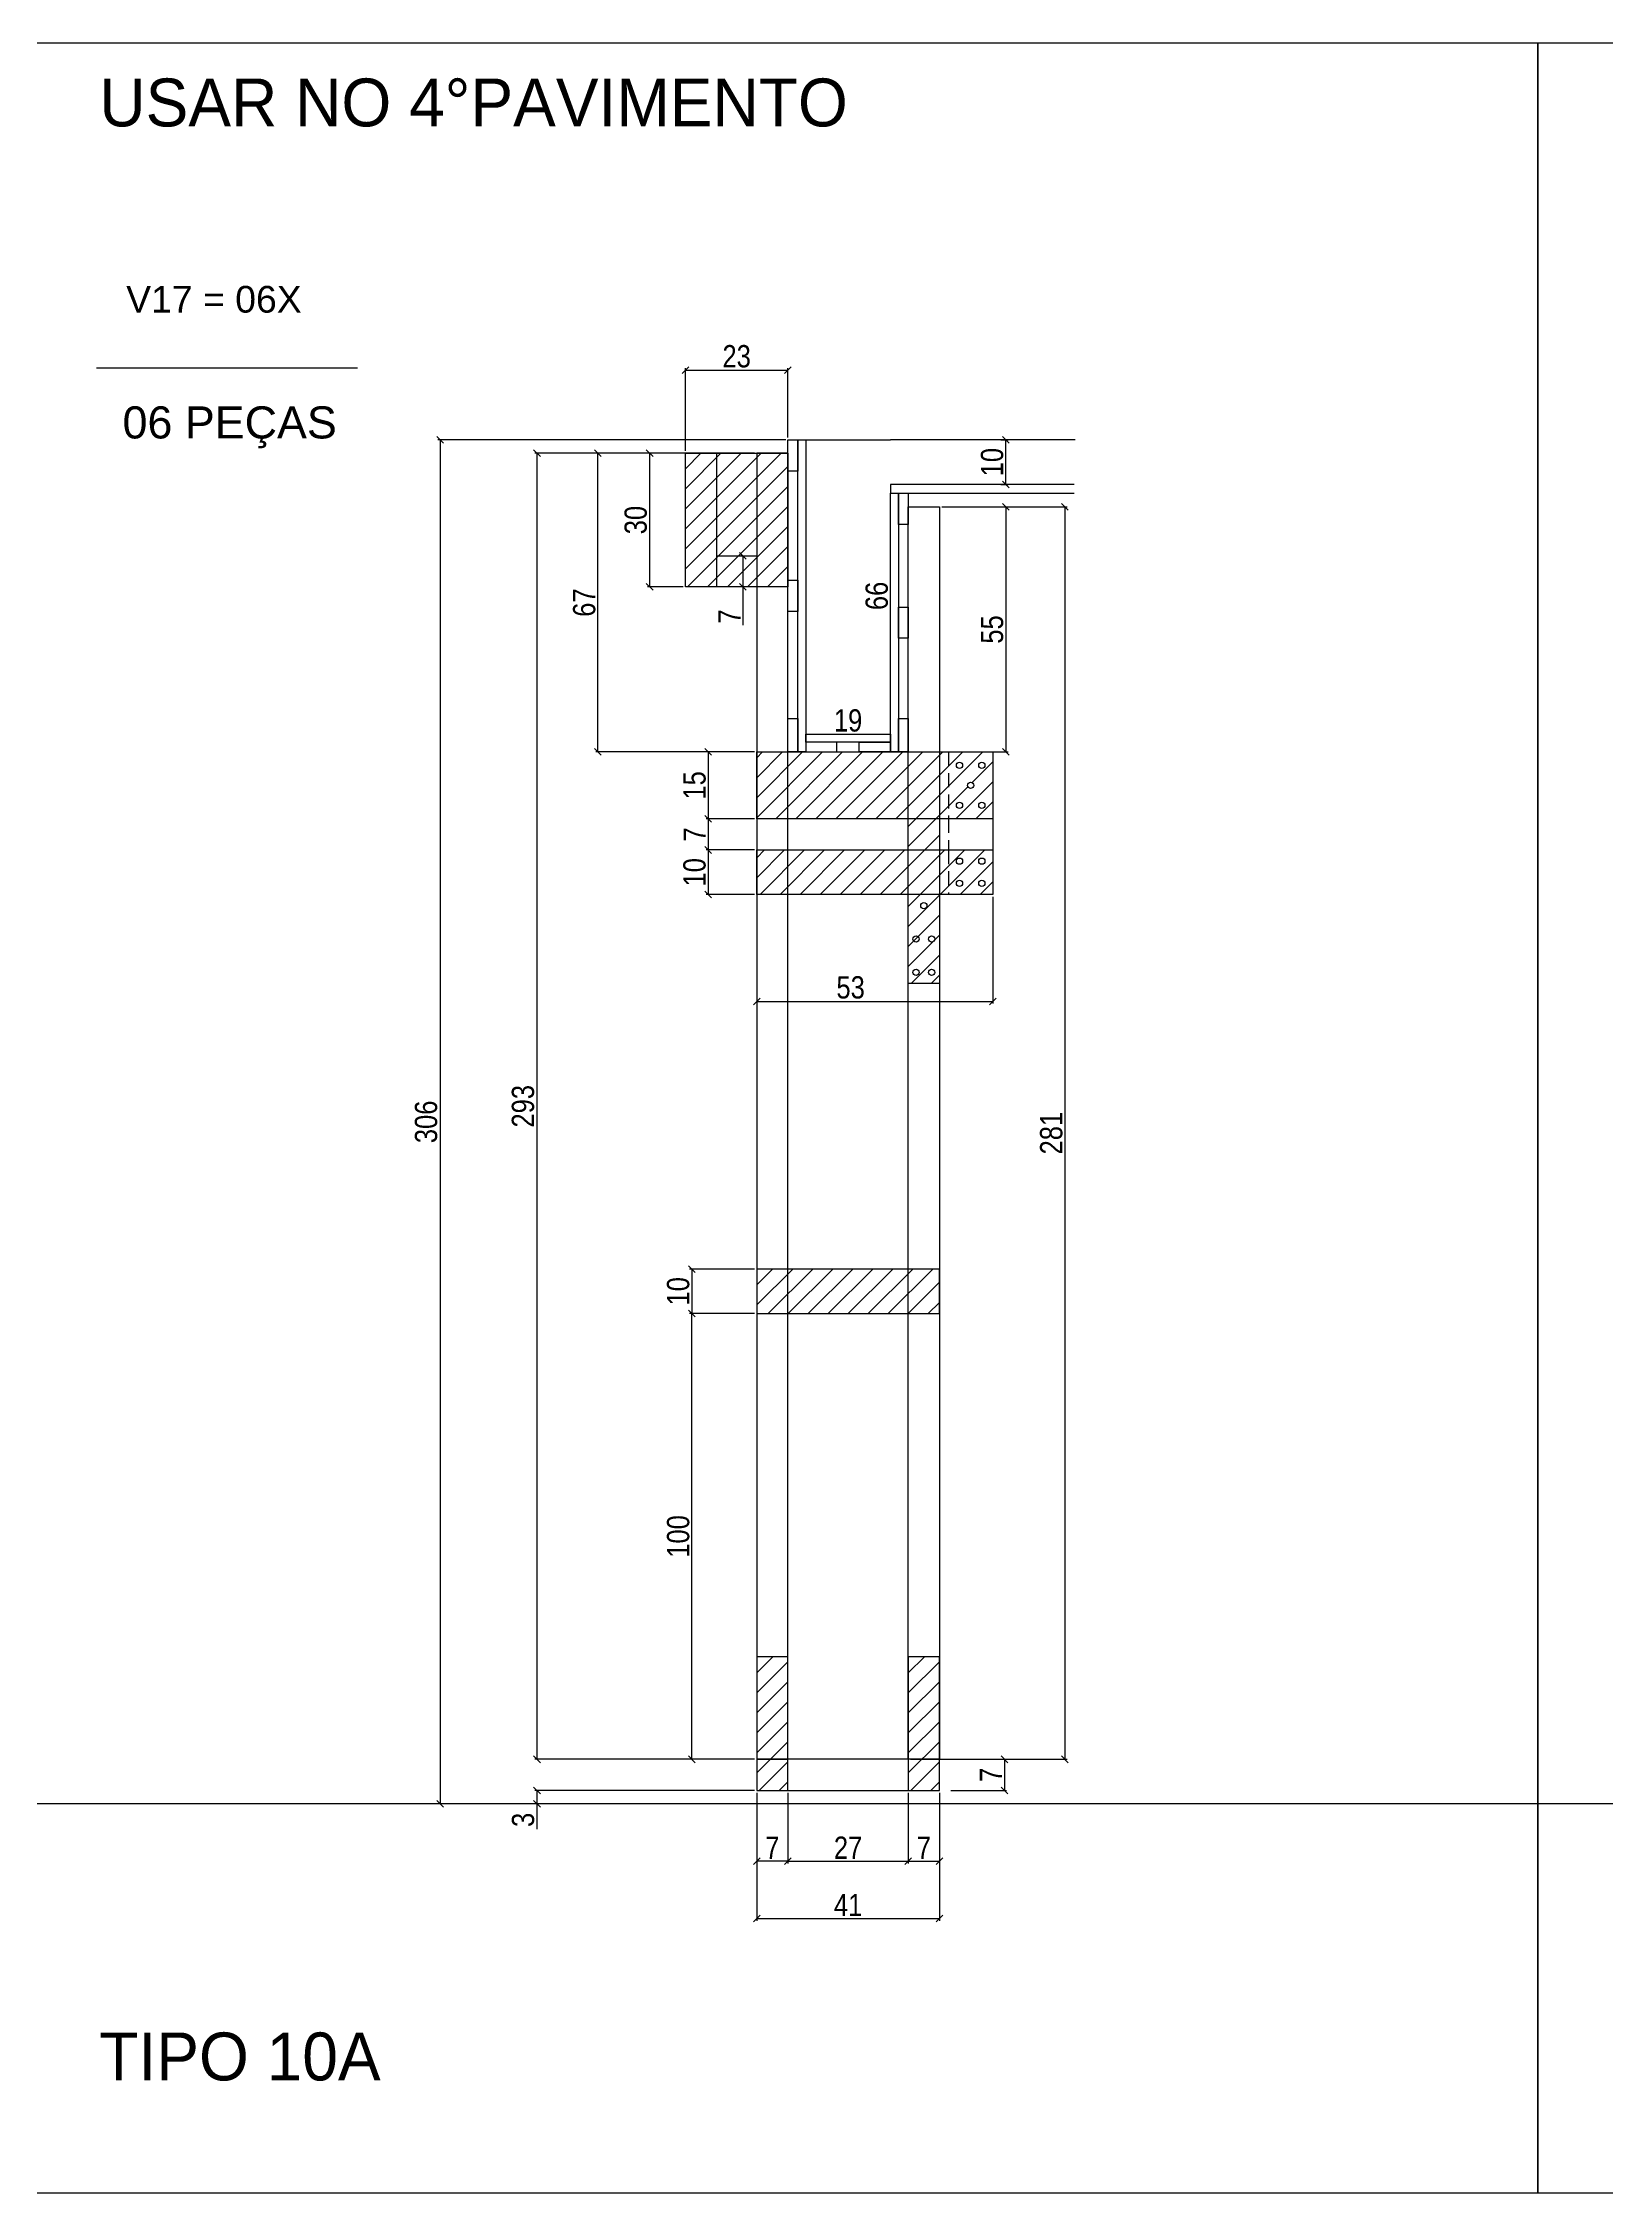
# Model space of a CAD drawing. Extents: x 23583 to 161354, y 153625 to 213918.
# Drawn here: x 33586 to 34288, y 211692 to 212657 of the extents above; entities that cross this region are included whole.
import ezdxf

# ---------------------------------------------------------------- set-up
doc = ezdxf.new("R2010")
doc.units = 0
doc.header["$PDMODE"] = 34
doc.header["$PDSIZE"] = 5
doc.linetypes.add('DASHED2', pattern=[9.525, 6.35, -3.175])
doc.layers.get('0').update_dxf_attribs({"linetype": 'CONTINUOUS'})
doc.layers.get('DEFPOINTS').update_dxf_attribs({"linetype": 'CONTINUOUS'})
for name, color, linetype in [('COTA', 241, 'CONTINUOUS'), ('detalhes', 4, 'CONTINUOUS'), ('HACHURA', 8, 'CONTINUOUS'), ('TIRAS REESCORAMENTO', 252, 'CONTINUOUS'), ('VIGAS', 3, 'CONTINUOUS')]:
    doc.layers.add(name, color=color, linetype=linetype)
doc.styles.add('COTA TECNICA 2X', font='techl___.ttf', dxfattribs={"height": 10})
doc.styles.add('R80-50', font='arial.ttf', dxfattribs={"height": 10})
doc.styles.add('ROMAS860', font='ROMAS860.SHX', dxfattribs={"height": 8.5})
doc.dimstyles.new('SECAO', dxfattribs={"dimscale": 0.333333, "dimtxt": 5, "dimasz": 9, "dimexe": 3, "dimexo": 3, "dimgap": 3, "dimtad": 1, "dimdec": 1, "dimlfac": 0.5, "dimzin": 12, "dimdsep": 46, "dimtxsty": 'COTA TECNICA 2X', "dimblk1": 'OBLIQUE', "dimblk2": 'OBLIQUE', "dimsah": 1, "dimcen": 0.9, "dimclrd": 4, "dimclre": 4, "dimclrt": 240, "dimadec": 1, "dimazin": 3, "dimtfac": 1, "dimtdec": 1, "dimtmove": 0, "dimatfit": 3, "dimfxl": 1, "dimtolj": 1, "dimtzin": 12, "dimarcsym": 0})
pattern_1 = [(45, (10314.123, 14015.694), (-4.49012806, 4.49012806), [])]

# ---------------------------------------------------------------- blocks, each defined once
blk = doc.blocks.new('_Oblique')
at = {"color": 0, "linetype": 'ByBlock', "lineweight": -2}
blk.add_line((-0.5, -0.5), (0.5, 0.5), dxfattribs=at)
blk = doc.blocks.new('*D3077')
at = {"layer": 'DEFPOINTS', "color": 0, "transparency": 16777216}
for p in [(33905.97, 212473.07), (33807.37, 211886.97), (33905.97, 211886.97)]:
    blk.add_point(p, dxfattribs=at)
at = {"layer": 'detalhes', "color": 4, "lineweight": -2, "transparency": 16777216}
for p, q in [((33904.97, 212473.07), (33806.37, 212473.07)), ((33807.37, 212473.07), (33807.37, 211886.97)), ((33904.97, 211886.97), (33806.37, 211886.97))]:
    blk.add_line(p, q, dxfattribs=at)
at = {"layer": 'detalhes', "color": 4, "lineweight": -2, "transparency": 16777216, "xscale": 3, "yscale": 3, "zscale": 3}
for p, rotation in [((33807.37, 212473.07), 90), ((33807.37, 211886.97), 270)]:
    blk.add_blockref('_Oblique', p, dxfattribs=dict(at, rotation=rotation))
at = {"layer": 'detalhes', "color": 240, "transparency": 16777216, "insert": (33801.12, 212180.02), "char_height": 10, "attachment_point": 5, "rotation": 90, "style": 'COTA TECNICA 2X'}
blk.add_mtext('\\A1;293', dxfattribs=at)
blk = doc.blocks.new('*D3078')
at = {"layer": 'DEFPOINTS', "color": 0, "transparency": 16777216}
for p in [(33905.97, 211872.97), (33987.97, 211872.97), (33987.97, 211815.52)]:
    blk.add_point(p, dxfattribs=at)
at = {"layer": 'detalhes', "color": 4, "lineweight": -2, "transparency": 16777216}
for p, q in [((33905.97, 211871.97), (33905.97, 211814.52)), ((33987.97, 211871.97), (33987.97, 211814.52)), ((33905.97, 211815.52), (33987.97, 211815.52))]:
    blk.add_line(p, q, dxfattribs=at)
at = {"layer": 'detalhes', "color": 4, "lineweight": -2, "transparency": 16777216, "xscale": 3, "yscale": 3, "zscale": 3, "rotation": 180}
blk.add_blockref('_Oblique', (33905.97, 211815.52), dxfattribs=at)
at = {"layer": 'detalhes', "color": 4, "lineweight": -2, "transparency": 16777216, "xscale": 3, "yscale": 3, "zscale": 3}
blk.add_blockref('_Oblique', (33987.97, 211815.52), dxfattribs=at)
at = {"layer": 'detalhes', "color": 240, "transparency": 16777216, "insert": (33946.97, 211821.59), "char_height": 10, "attachment_point": 5, "style": 'COTA TECNICA 2X'}
blk.add_mtext('\\A1;41', dxfattribs=at)
blk = doc.blocks.new('*D3079')
at = {"layer": 'DEFPOINTS', "color": 0, "transparency": 16777216}
for p in [(33919.97, 211872.97), (33973.97, 211872.97), (33973.97, 211841.24)]:
    blk.add_point(p, dxfattribs=at)
at = {"layer": 'detalhes', "color": 4, "lineweight": -2, "transparency": 16777216}
for p, q in [((33919.97, 211871.97), (33919.97, 211840.24)), ((33973.97, 211871.97), (33973.97, 211840.24)), ((33919.97, 211841.24), (33973.97, 211841.24))]:
    blk.add_line(p, q, dxfattribs=at)
at = {"layer": 'detalhes', "color": 4, "lineweight": -2, "transparency": 16777216, "xscale": 3, "yscale": 3, "zscale": 3, "rotation": 180}
blk.add_blockref('_Oblique', (33919.97, 211841.24), dxfattribs=at)
at = {"layer": 'detalhes', "color": 4, "lineweight": -2, "transparency": 16777216, "xscale": 3, "yscale": 3, "zscale": 3}
blk.add_blockref('_Oblique', (33973.97, 211841.24), dxfattribs=at)
at = {"layer": 'detalhes', "color": 240, "transparency": 16777216, "insert": (33946.97, 211847.31), "char_height": 10, "attachment_point": 5, "style": 'COTA TECNICA 2X'}
blk.add_mtext('\\A1;27', dxfattribs=at)
blk = doc.blocks.new('*D3080')
at = {"layer": 'DEFPOINTS', "color": 0, "transparency": 16777216}
for p in [(33973.97, 211841.24), (33987.97, 211841.24), (33987.97, 211841.24)]:
    blk.add_point(p, dxfattribs=at)
at = {"layer": 'detalhes', "color": 4, "lineweight": -2, "transparency": 16777216}
blk.add_line((33973.97, 211841.24), (33987.97, 211841.24), dxfattribs=at)
at = {"layer": 'detalhes', "color": 4, "lineweight": -2, "transparency": 16777216, "xscale": 3, "yscale": 3, "zscale": 3, "rotation": 180}
blk.add_blockref('_Oblique', (33973.97, 211841.24), dxfattribs=at)
at = {"layer": 'detalhes', "color": 4, "lineweight": -2, "transparency": 16777216, "xscale": 3, "yscale": 3, "zscale": 3}
blk.add_blockref('_Oblique', (33987.97, 211841.24), dxfattribs=at)
at = {"layer": 'detalhes', "color": 240, "transparency": 16777216, "insert": (33980.97, 211847.31), "char_height": 10, "attachment_point": 5, "style": 'COTA TECNICA 2X'}
blk.add_mtext('\\A1;7', dxfattribs=at)
blk = doc.blocks.new('*D3081')
at = {"layer": 'DEFPOINTS', "color": 0, "transparency": 16777216}
for p in [(33905.97, 211841.24), (33905.97, 211841.24), (33919.97, 211841.24)]:
    blk.add_point(p, dxfattribs=at)
at = {"layer": 'detalhes', "color": 4, "lineweight": -2, "transparency": 16777216}
blk.add_line((33919.97, 211841.24), (33905.97, 211841.24), dxfattribs=at)
at = {"layer": 'detalhes', "color": 4, "lineweight": -2, "transparency": 16777216, "xscale": 3, "yscale": 3, "zscale": 3, "rotation": 180}
blk.add_blockref('_Oblique', (33905.97, 211841.24), dxfattribs=at)
at = {"layer": 'detalhes', "color": 4, "lineweight": -2, "transparency": 16777216, "xscale": 3, "yscale": 3, "zscale": 3}
blk.add_blockref('_Oblique', (33919.97, 211841.24), dxfattribs=at)
at = {"layer": 'detalhes', "color": 240, "transparency": 16777216, "insert": (33912.97, 211847.31), "char_height": 10, "attachment_point": 5, "style": 'COTA TECNICA 2X'}
blk.add_mtext('\\A1;7', dxfattribs=at)
blk = doc.blocks.new('*D3082')
at = {"layer": 'DEFPOINTS', "color": 0, "transparency": 16777216}
for p in [(33905.97, 212106.99), (33876.87, 212086.99), (33905.97, 212086.99)]:
    blk.add_point(p, dxfattribs=at)
at = {"layer": 'detalhes', "color": 4, "lineweight": -2, "transparency": 16777216}
for p, q in [((33904.97, 212106.99), (33875.87, 212106.99)), ((33876.87, 212106.99), (33876.87, 212086.99)), ((33904.97, 212086.99), (33875.87, 212086.99))]:
    blk.add_line(p, q, dxfattribs=at)
at = {"layer": 'detalhes', "color": 4, "lineweight": -2, "transparency": 16777216, "xscale": 3, "yscale": 3, "zscale": 3}
for p, rotation in [((33876.87, 212106.99), 90), ((33876.87, 212086.99), 270)]:
    blk.add_blockref('_Oblique', p, dxfattribs=dict(at, rotation=rotation))
at = {"layer": 'detalhes', "color": 240, "transparency": 16777216, "insert": (33870.77, 212096.99), "char_height": 10, "attachment_point": 5, "rotation": 90, "style": 'COTA TECNICA 2X'}
blk.add_mtext('\\A1;10', dxfattribs=at)
blk = doc.blocks.new('*D3083')
at = {"layer": 'DEFPOINTS', "color": 0, "transparency": 16777216}
for p in [(33834.71, 212473.07), (33905.97, 212473.07), (33905.97, 212339.02)]:
    blk.add_point(p, dxfattribs=at)
at = {"layer": 'detalhes', "color": 4, "lineweight": -2, "transparency": 16777216}
for p, q in [((33904.97, 212473.07), (33833.71, 212473.07)), ((33834.71, 212339.02), (33834.71, 212473.07)), ((33904.97, 212339.02), (33833.71, 212339.02))]:
    blk.add_line(p, q, dxfattribs=at)
at = {"layer": 'detalhes', "color": 4, "lineweight": -2, "transparency": 16777216, "xscale": 3, "yscale": 3, "zscale": 3}
for p, rotation in [((33834.71, 212473.07), 90), ((33834.71, 212339.02), 270)]:
    blk.add_blockref('_Oblique', p, dxfattribs=dict(at, rotation=rotation))
at = {"layer": 'detalhes', "color": 240, "transparency": 16777216, "insert": (33828.6, 212406.04), "char_height": 10, "attachment_point": 5, "rotation": 90, "style": 'COTA TECNICA 2X'}
blk.add_mtext('\\A1;67', dxfattribs=at)
blk = doc.blocks.new('*D3084')
at = {"layer": 'DEFPOINTS', "color": 0, "transparency": 16777216}
for p in [(33987.97, 212448.94), (33987.97, 212339.02), (34017.73, 212339.02)]:
    blk.add_point(p, dxfattribs=at)
at = {"layer": 'detalhes', "color": 4, "lineweight": -2, "transparency": 16777216}
for p, q in [((33988.97, 212448.94), (34018.73, 212448.94)), ((34017.73, 212448.94), (34017.73, 212339.02)), ((33988.97, 212339.02), (34018.73, 212339.02))]:
    blk.add_line(p, q, dxfattribs=at)
at = {"layer": 'detalhes', "color": 4, "lineweight": -2, "transparency": 16777216, "xscale": 3, "yscale": 3, "zscale": 3}
for p, rotation in [((34017.73, 212448.94), 90), ((34017.73, 212339.02), 270)]:
    blk.add_blockref('_Oblique', p, dxfattribs=dict(at, rotation=rotation))
at = {"layer": 'detalhes', "color": 240, "transparency": 16777216, "insert": (34011.62, 212393.98), "char_height": 10, "attachment_point": 5, "rotation": 90, "style": 'COTA TECNICA 2X'}
blk.add_mtext('\\A1;55', dxfattribs=at)
blk = doc.blocks.new('*D3085')
at = {"layer": 'DEFPOINTS', "color": 0, "transparency": 16777216}
for p in [(33919.97, 212479.07), (33763.86, 211866.97), (33905.97, 211866.97)]:
    blk.add_point(p, dxfattribs=at)
at = {"layer": 'detalhes', "color": 4, "lineweight": -2, "transparency": 16777216}
for p, q in [((33918.97, 212479.07), (33762.86, 212479.07)), ((33763.86, 212479.07), (33763.86, 211866.97)), ((33904.97, 211866.97), (33762.86, 211866.97))]:
    blk.add_line(p, q, dxfattribs=at)
at = {"layer": 'detalhes', "color": 4, "lineweight": -2, "transparency": 16777216, "xscale": 3, "yscale": 3, "zscale": 3}
for p, rotation in [((33763.86, 212479.07), 90), ((33763.86, 211866.97), 270)]:
    blk.add_blockref('_Oblique', p, dxfattribs=dict(at, rotation=rotation))
at = {"layer": 'detalhes', "color": 240, "transparency": 16777216, "insert": (33757.64, 212173.02), "char_height": 10, "attachment_point": 5, "rotation": 90, "style": 'COTA TECNICA 2X'}
blk.add_mtext('\\A1;306', dxfattribs=at)
blk = doc.blocks.new('*D3086')
at = {"layer": 'DEFPOINTS', "color": 0, "transparency": 16777216}
for p in [(33807.37, 211866.97), (33905.97, 211872.97), (33905.97, 211866.97)]:
    blk.add_point(p, dxfattribs=at)
at = {"layer": 'detalhes', "color": 4, "lineweight": -2, "transparency": 16777216}
for p, q in [((33904.97, 211872.97), (33806.37, 211872.97)), ((33904.97, 211866.97), (33806.37, 211866.97)), ((33807.37, 211872.97), (33807.37, 211866.97)), ((33807.37, 211866.97), (33807.37, 211855.64))]:
    blk.add_line(p, q, dxfattribs=at)
at = {"layer": 'detalhes', "color": 4, "lineweight": -2, "transparency": 16777216, "xscale": 3, "yscale": 3, "zscale": 3}
for p, rotation in [((33807.37, 211872.97), 90), ((33807.37, 211866.97), 270)]:
    blk.add_blockref('_Oblique', p, dxfattribs=dict(at, rotation=rotation))
at = {"layer": 'detalhes', "color": 240, "transparency": 16777216, "insert": (33801.15, 211859.81), "char_height": 10, "attachment_point": 5, "rotation": 90, "style": 'COTA TECNICA 2X'}
blk.add_mtext('\\A1;3', dxfattribs=at)
blk = doc.blocks.new('*D3087')
at = {"layer": 'DEFPOINTS', "color": 0, "transparency": 16777216}
for p in [(33943.01, 212479.07), (33965.97, 212479.07), (33943.01, 212347.02)]:
    blk.add_point(p, dxfattribs=at)
at = {"layer": 'detalhes', "color": 240, "transparency": 16777216, "insert": (33959.87, 212409.04), "char_height": 10, "attachment_point": 5, "rotation": 90, "style": 'COTA TECNICA 2X'}
blk.add_mtext('\\A1;66', dxfattribs=at)
blk = doc.blocks.new('*D3088')
at = {"layer": 'DEFPOINTS', "color": 0, "transparency": 16777216}
for p in [(33927.97, 212347.02), (33965.97, 212347.02), (33965.97, 212347.02)]:
    blk.add_point(p, dxfattribs=at)
at = {"layer": 'detalhes', "color": 240, "transparency": 16777216, "insert": (33946.97, 212353.1), "char_height": 10, "attachment_point": 5, "style": 'COTA TECNICA 2X'}
blk.add_mtext('\\A1;19', dxfattribs=at)
blk = doc.blocks.new('*D3089')
at = {"layer": 'DEFPOINTS', "color": 0, "transparency": 16777216}
for p in [(33876.87, 212086.99), (33905.97, 212086.99), (33904.97, 211886.97)]:
    blk.add_point(p, dxfattribs=at)
at = {"layer": 'detalhes', "color": 4, "lineweight": -2, "transparency": 16777216}
for p, q in [((33904.97, 212086.99), (33875.87, 212086.99)), ((33876.87, 211886.97), (33876.87, 212086.99)), ((33903.97, 211886.97), (33875.87, 211886.97))]:
    blk.add_line(p, q, dxfattribs=at)
at = {"layer": 'detalhes', "color": 4, "lineweight": -2, "transparency": 16777216, "xscale": 3, "yscale": 3, "zscale": 3}
for p, rotation in [((33876.87, 212086.99), 90), ((33876.87, 211886.97), 270)]:
    blk.add_blockref('_Oblique', p, dxfattribs=dict(at, rotation=rotation))
at = {"layer": 'detalhes', "color": 240, "transparency": 16777216, "insert": (33870.77, 211986.98), "char_height": 10, "attachment_point": 5, "rotation": 90, "style": 'COTA TECNICA 2X'}
blk.add_mtext('\\A1;100', dxfattribs=at)
blk = doc.blocks.new('*D3090')
at = {"layer": 'DEFPOINTS', "color": 0, "transparency": 16777216}
for p in [(33905.97, 212299.02), (34011.97, 212275.02), (34011.97, 212227.1)]:
    blk.add_point(p, dxfattribs=at)
at = {"layer": 'detalhes', "color": 4, "lineweight": -2, "transparency": 16777216}
for p, q in [((33905.97, 212298.02), (33905.97, 212226.1)), ((34011.97, 212274.02), (34011.97, 212226.1)), ((33905.97, 212227.1), (34011.97, 212227.1))]:
    blk.add_line(p, q, dxfattribs=at)
at = {"layer": 'detalhes', "color": 4, "lineweight": -2, "transparency": 16777216, "xscale": 3, "yscale": 3, "zscale": 3, "rotation": 180}
blk.add_blockref('_Oblique', (33905.97, 212227.1), dxfattribs=at)
at = {"layer": 'detalhes', "color": 4, "lineweight": -2, "transparency": 16777216, "xscale": 3, "yscale": 3, "zscale": 3}
blk.add_blockref('_Oblique', (34011.97, 212227.1), dxfattribs=at)
at = {"layer": 'detalhes', "color": 240, "transparency": 16777216, "insert": (33948.11, 212233.31), "char_height": 10, "attachment_point": 5, "style": 'COTA TECNICA 2X'}
blk.add_mtext('\\A1;53', dxfattribs=at)
blk = doc.blocks.new('*D3091')
at = {"layer": 'DEFPOINTS', "color": 0, "transparency": 16777216}
for p in [(34014.57, 212479.07), (34017.73, 212479.07), (34014.57, 212459.07)]:
    blk.add_point(p, dxfattribs=at)
at = {"layer": 'detalhes', "color": 4, "lineweight": -2, "transparency": 16777216}
for p, q in [((34015.57, 212479.07), (34018.73, 212479.07)), ((34017.73, 212459.07), (34017.73, 212479.07)), ((34015.57, 212459.07), (34018.73, 212459.07))]:
    blk.add_line(p, q, dxfattribs=at)
at = {"layer": 'detalhes', "color": 4, "lineweight": -2, "transparency": 16777216, "xscale": 3, "yscale": 3, "zscale": 3}
for p, rotation in [((34017.73, 212479.07), 90), ((34017.73, 212459.07), 270)]:
    blk.add_blockref('_Oblique', p, dxfattribs=dict(at, rotation=rotation))
at = {"layer": 'detalhes', "color": 240, "transparency": 16777216, "insert": (34011.63, 212469.07), "char_height": 10, "attachment_point": 5, "rotation": 90, "style": 'COTA TECNICA 2X'}
blk.add_mtext('\\A1;10', dxfattribs=at)
blk = doc.blocks.new('*D3092')
at = {"layer": 'DEFPOINTS', "color": 0, "transparency": 16777216}
for p in [(33988.97, 212448.94), (33988.97, 211886.97), (34044.27, 211886.97)]:
    blk.add_point(p, dxfattribs=at)
at = {"layer": 'detalhes', "color": 4, "lineweight": -2, "transparency": 16777216}
for p, q in [((33989.97, 212448.94), (34045.27, 212448.94)), ((34044.27, 212448.94), (34044.27, 211886.97)), ((33989.97, 211886.97), (34045.27, 211886.97))]:
    blk.add_line(p, q, dxfattribs=at)
at = {"layer": 'detalhes', "color": 4, "lineweight": -2, "transparency": 16777216, "xscale": 3, "yscale": 3, "zscale": 3}
for p, rotation in [((34044.27, 212448.94), 90), ((34044.27, 211886.97), 270)]:
    blk.add_blockref('_Oblique', p, dxfattribs=dict(at, rotation=rotation))
at = {"layer": 'detalhes', "color": 240, "transparency": 16777216, "insert": (34038.17, 212167.96), "char_height": 10, "attachment_point": 5, "rotation": 90, "style": 'COTA TECNICA 2X'}
blk.add_mtext('\\A1;281', dxfattribs=at)
blk = doc.blocks.new('*D3093')
at = {"layer": 'DEFPOINTS', "color": 0, "transparency": 16777216}
for p in [(33973.97, 211886.97), (33992.03, 211872.97), (34017.12, 211872.97)]:
    blk.add_point(p, dxfattribs=at)
at = {"layer": 'detalhes', "color": 4, "lineweight": -2, "transparency": 16777216}
for p, q in [((33974.97, 211886.97), (34018.12, 211886.97)), ((34017.12, 211886.97), (34017.12, 211872.97)), ((33993.03, 211872.97), (34018.12, 211872.97))]:
    blk.add_line(p, q, dxfattribs=at)
at = {"layer": 'detalhes', "color": 4, "lineweight": -2, "transparency": 16777216, "xscale": 3, "yscale": 3, "zscale": 3}
for p, rotation in [((34017.12, 211886.97), 90), ((34017.12, 211872.97), 270)]:
    blk.add_blockref('_Oblique', p, dxfattribs=dict(at, rotation=rotation))
at = {"layer": 'detalhes', "color": 240, "transparency": 16777216, "insert": (34011.05, 211879.97), "char_height": 10, "attachment_point": 5, "rotation": 90, "style": 'COTA TECNICA 2X'}
blk.add_mtext('\\A1;7', dxfattribs=at)
blk = doc.blocks.new('*D3071')
at = {"layer": 'DEFPOINTS', "color": 0, "transparency": 16777216}
for p in [(33905.97, 212339.02), (33884.21, 212309.02), (33905.97, 212309.02)]:
    blk.add_point(p, dxfattribs=at)
at = {"layer": 'detalhes', "color": 4, "lineweight": -2, "transparency": 16777216}
for p, q in [((33904.97, 212339.02), (33883.21, 212339.02)), ((33884.21, 212339.02), (33884.21, 212309.02)), ((33904.97, 212309.02), (33883.21, 212309.02))]:
    blk.add_line(p, q, dxfattribs=at)
at = {"layer": 'detalhes', "color": 4, "lineweight": -2, "transparency": 16777216, "xscale": 3, "yscale": 3, "zscale": 3}
for p, rotation in [((33884.21, 212339.02), 90), ((33884.21, 212309.02), 270)]:
    blk.add_blockref('_Oblique', p, dxfattribs=dict(at, rotation=rotation))
at = {"layer": 'detalhes', "color": 240, "transparency": 16777216, "insert": (33878.1, 212324.02), "char_height": 10, "attachment_point": 5, "rotation": 90, "style": 'COTA TECNICA 2X'}
blk.add_mtext('\\A1;15', dxfattribs=at)
blk = doc.blocks.new('*D3072')
at = {"layer": 'DEFPOINTS', "color": 0, "transparency": 16777216}
for p in [(33905.97, 212295.02), (33884.21, 212275.02), (33905.97, 212275.02)]:
    blk.add_point(p, dxfattribs=at)
at = {"layer": 'detalhes', "color": 4, "lineweight": -2, "transparency": 16777216}
for p, q in [((33904.97, 212295.02), (33883.21, 212295.02)), ((33884.21, 212295.02), (33884.21, 212275.02)), ((33904.97, 212275.02), (33883.21, 212275.02))]:
    blk.add_line(p, q, dxfattribs=at)
at = {"layer": 'detalhes', "color": 4, "lineweight": -2, "transparency": 16777216, "xscale": 3, "yscale": 3, "zscale": 3}
for p, rotation in [((33884.21, 212295.02), 90), ((33884.21, 212275.02), 270)]:
    blk.add_blockref('_Oblique', p, dxfattribs=dict(at, rotation=rotation))
at = {"layer": 'detalhes', "color": 240, "transparency": 16777216, "insert": (33878.1, 212285.02), "char_height": 10, "attachment_point": 5, "rotation": 90, "style": 'COTA TECNICA 2X'}
blk.add_mtext('\\A1;10', dxfattribs=at)
blk = doc.blocks.new('*D3073')
at = {"layer": 'DEFPOINTS', "color": 0, "transparency": 16777216}
for p in [(33905.97, 212309.02), (33884.21, 212295.02), (33905.97, 212295.02)]:
    blk.add_point(p, dxfattribs=at)
at = {"layer": 'detalhes', "color": 4, "lineweight": -2, "transparency": 16777216}
for p, q in [((33904.97, 212309.02), (33883.21, 212309.02)), ((33884.21, 212309.02), (33884.21, 212295.02)), ((33904.97, 212295.02), (33883.21, 212295.02))]:
    blk.add_line(p, q, dxfattribs=at)
at = {"layer": 'detalhes', "color": 4, "lineweight": -2, "transparency": 16777216, "xscale": 3, "yscale": 3, "zscale": 3}
for p, rotation in [((33884.21, 212309.02), 90), ((33884.21, 212295.02), 270)]:
    blk.add_blockref('_Oblique', p, dxfattribs=dict(at, rotation=rotation))
at = {"layer": 'detalhes', "color": 240, "transparency": 16777216, "insert": (33878.13, 212302.02), "char_height": 10, "attachment_point": 5, "rotation": 90, "style": 'COTA TECNICA 2X'}
blk.add_mtext('\\A1;7', dxfattribs=at)
blk = doc.blocks.new('*D3074')
at = {"layer": 'DEFPOINTS', "color": 0, "transparency": 16777216}
for p in [(33857.93, 212473.07), (33873.97, 212473.07), (33873.97, 212413.07)]:
    blk.add_point(p, dxfattribs=at)
at = {"layer": 'detalhes', "color": 4, "lineweight": -2, "transparency": 16777216}
for p, q in [((33872.97, 212473.07), (33856.93, 212473.07)), ((33857.93, 212413.07), (33857.93, 212473.07)), ((33872.97, 212413.07), (33856.93, 212413.07))]:
    blk.add_line(p, q, dxfattribs=at)
at = {"layer": 'detalhes', "color": 4, "lineweight": -2, "transparency": 16777216, "xscale": 3, "yscale": 3, "zscale": 3}
for p, rotation in [((33857.93, 212473.07), 90), ((33857.93, 212413.07), 270)]:
    blk.add_blockref('_Oblique', p, dxfattribs=dict(at, rotation=rotation))
at = {"layer": 'detalhes', "color": 240, "transparency": 16777216, "insert": (33851.71, 212443.07), "char_height": 10, "attachment_point": 5, "rotation": 90, "style": 'COTA TECNICA 2X'}
blk.add_mtext('\\A1;30', dxfattribs=at)
blk = doc.blocks.new('*D3075')
at = {"layer": 'DEFPOINTS', "color": 0, "transparency": 16777216}
for p in [(33919.97, 212510.31), (33919.97, 212479.07), (33873.97, 212473.07)]:
    blk.add_point(p, dxfattribs=at)
at = {"layer": 'detalhes', "color": 4, "lineweight": -2, "transparency": 16777216}
for p, q in [((33873.97, 212474.07), (33873.97, 212511.31)), ((33873.97, 212510.31), (33919.97, 212510.31)), ((33919.97, 212480.07), (33919.97, 212511.31))]:
    blk.add_line(p, q, dxfattribs=at)
at = {"layer": 'detalhes', "color": 4, "lineweight": -2, "transparency": 16777216, "xscale": 3, "yscale": 3, "zscale": 3, "rotation": 180}
blk.add_blockref('_Oblique', (33873.97, 212510.31), dxfattribs=at)
at = {"layer": 'detalhes', "color": 4, "lineweight": -2, "transparency": 16777216, "xscale": 3, "yscale": 3, "zscale": 3}
blk.add_blockref('_Oblique', (33919.97, 212510.31), dxfattribs=at)
at = {"layer": 'detalhes', "color": 240, "transparency": 16777216, "insert": (33896.97, 212516.53), "char_height": 10, "attachment_point": 5, "style": 'COTA TECNICA 2X'}
blk.add_mtext('\\A1;23', dxfattribs=at)
blk = doc.blocks.new('*D3076')
at = {"layer": 'DEFPOINTS', "color": 0, "transparency": 16777216}
for p in [(33900.35, 212427.07), (33899.78, 212413.07), (33900.35, 212413.07)]:
    blk.add_point(p, dxfattribs=at)
at = {"layer": 'detalhes', "color": 4, "lineweight": -2, "transparency": 16777216}
for p, q in [((33899.35, 212427.07), (33898.78, 212427.07)), ((33899.78, 212427.07), (33899.78, 212413.07)), ((33899.35, 212413.07), (33898.78, 212413.07)), ((33899.78, 212413.07), (33899.78, 212395.96))]:
    blk.add_line(p, q, dxfattribs=at)
at = {"layer": 'detalhes', "color": 4, "lineweight": -2, "transparency": 16777216, "xscale": 3, "yscale": 3, "zscale": 3}
for p, rotation in [((33899.78, 212427.07), 90), ((33899.78, 212413.07), 270)]:
    blk.add_blockref('_Oblique', p, dxfattribs=dict(at, rotation=rotation))
at = {"layer": 'detalhes', "color": 240, "transparency": 16777216, "insert": (33893.71, 212399.82), "char_height": 10, "attachment_point": 5, "rotation": 90, "style": 'COTA TECNICA 2X'}
blk.add_mtext('\\A1;7', dxfattribs=at)

msp = doc.modelspace()

# ---------------------------------------------------------------- hatches: boundary and pattern name
at = {"layer": 'COTA'}
h = msp.add_hatch(dxfattribs=at)
h.set_pattern_fill('ANSI31', color=256, scale=2, style=0)
h.set_pattern_definition([(45, (14263.047, 207349.293), (-4.490128, 4.490128), [])])
h.paths.add_polyline_path([(33919.97, 212413.07), (33873.97, 212413.07), (33873.97, 212473.07), (33919.97, 212473.07)])
h = msp.add_hatch(dxfattribs=at)
h.set_pattern_fill('ANSI31', color=256, scale=2, style=0)
h.set_pattern_definition(pattern_1)
h.paths.add_polyline_path([(34011.97, 212339.02), (33905.97, 212339.02), (33905.97, 212309.02), (34011.97, 212309.02)])
edge = h.paths.add_edge_path(flags=16)
edge.add_arc((33996.97, 212315.02), 1.4, 0, 360)
edge = h.paths.add_edge_path(flags=16)
edge.add_arc((34001.97, 212324.02), 1.4, 0, 360)
edge = h.paths.add_edge_path(flags=16)
edge.add_arc((33996.97, 212333.02), 1.4, 0, 360)
edge = h.paths.add_edge_path(flags=16)
edge.add_arc((34006.97, 212315.02), 1.4, 0, 360)
edge = h.paths.add_edge_path(flags=16)
edge.add_arc((34006.97, 212333.02), 1.4, 0, 360)
h = msp.add_hatch(dxfattribs=at)
h.set_pattern_fill('ANSI31', color=256, scale=2, style=0)
h.set_pattern_definition(pattern_1)
h.paths.add_polyline_path([(33973.97, 212309.02), (33973.97, 212295.02), (33987.97, 212295.02), (33987.97, 212309.02)])
h = msp.add_hatch(dxfattribs=at)
h.set_pattern_fill('ANSI31', color=256, scale=2, style=0)
h.set_pattern_definition(pattern_1)
h.paths.add_polyline_path([(34011.97, 212295.02), (33905.97, 212295.02), (33905.97, 212275.02), (34011.97, 212275.02)])
edge = h.paths.add_edge_path(flags=16)
edge.add_arc((33996.97, 212290.02), 1.4, 0, 360)
edge = h.paths.add_edge_path(flags=16)
edge.add_arc((33996.97, 212280.02), 1.4, 0, 360)
edge = h.paths.add_edge_path(flags=16)
edge.add_arc((34006.97, 212290.02), 1.4, 0, 360)
edge = h.paths.add_edge_path(flags=16)
edge.add_arc((34006.97, 212280.02), 1.4, 0, 360)
h = msp.add_hatch(dxfattribs=at)
h.set_pattern_fill('ANSI31', color=256, scale=2, style=0)
h.set_pattern_definition(pattern_1)
h.paths.add_polyline_path([(33973.97, 212235.08), (33987.97, 212235.08), (33987.97, 212275.02), (33973.97, 212275.02)])
h = msp.add_hatch(dxfattribs=at)
h.set_pattern_fill('ANSI31', color=256, scale=2, style=0)
h.set_pattern_definition([(45, (10314.123, 13985.694), (-4.49012806, 4.49012806), [])])
h.paths.add_polyline_path([(33987.97, 212106.99), (33905.97, 212106.99), (33905.97, 212086.99), (33987.97, 212086.99)])
h = msp.add_hatch(dxfattribs=at)
h.set_pattern_fill('ANSI31', color=256, scale=2, style=0)
h.set_pattern_definition([(45, (14061.756, 206063.7836), (-4.490128, 4.490128), [])])
h.paths.add_polyline_path([(33905.97, 211872.97), (33919.97, 211872.97), (33919.97, 211932.97), (33905.97, 211932.97)])
h = msp.add_hatch(dxfattribs=at)
h.set_pattern_fill('ANSI31', color=256, scale=2, style=0)
h.set_pattern_definition([(45, (14129.756, 206063.7836), (-4.490128, 4.490128), [])])
h.paths.add_polyline_path([(33973.97, 211872.97), (33987.97, 211872.97), (33987.97, 211932.97), (33973.97, 211932.97)])

# ---------------------------------------------------------------- linework, layer by layer
at = {"linetype": 'Continuous'}
for p, q in [((33887.97, 212473.07), (33887.97, 212413.07)), ((33887.97, 212427.07), (33905.97, 212427.07)), ((34011.97, 212309.02), (34011.97, 212295.02))]:
    msp.add_line(p, q, dxfattribs=at)
msp.add_line((33987.97, 212235.08), (33973.97, 212235.08))
for points in [[(33919.97, 212413.07), (33873.97, 212413.07), (33873.97, 212473.07), (33919.97, 212473.07)], [(33905.97, 211886.97), (33919.97, 211886.97), (33919.97, 212473.07), (33905.97, 212473.07)], [(33987.97, 211886.97), (33973.97, 211886.97), (33973.97, 212448.94), (33987.97, 212448.94)], [(34011.97, 212309.02), (33905.97, 212309.02), (33905.97, 212339.02), (34011.97, 212339.02)], [(34011.97, 212275.02), (33905.97, 212275.02), (33905.97, 212295.02), (34011.97, 212295.02)], [(33905.97, 211872.97), (33919.97, 211872.97), (33919.97, 211932.97), (33905.97, 211932.97)], [(33973.97, 211872.97), (33987.97, 211872.97), (33987.97, 211932.97), (33973.97, 211932.97)]]:
    msp.add_lwpolyline(points, close=True, dxfattribs=at)
for points in [[(33905.97, 212086.99), (33987.97, 212086.99), (33987.97, 212106.99), (33905.97, 212106.99), (33905.97, 212086.99)], [(33927.97, 211872.97), (33987.97, 211872.97), (33987.97, 211886.97), (33905.97, 211886.97), (33905.97, 211872.97), (33927.97, 211872.97)]]:
    msp.add_lwpolyline(points, dxfattribs=at)
for centre in [(33996.97, 212333.02), (34006.97, 212333.02), (34001.97, 212324.02), (33996.97, 212315.02), (34006.97, 212315.02), (33996.97, 212290.02), (34006.97, 212290.02), (33996.97, 212280.02), (34006.97, 212280.02), (33980.97, 212270.02), (33977.47, 212255.05), (33984.47, 212255.05), (33977.47, 212240.08), (33984.47, 212240.08)]:
    msp.add_circle(centre, 1.4)
at = {"layer": 'COTA', "linetype": 'DASHED2'}
for p, q in [((33991.97, 212339.02), (33991.97, 212309.02)), ((33991.97, 212309.02), (33991.97, 212295.02)), ((33991.97, 212295.02), (33991.97, 212275.02))]:
    msp.add_line(p, q, dxfattribs=at)
at = {"layer": 'HACHURA', "color": 7}
msp.add_line((33609.71, 212511.38), (33726.87, 212511.38), dxfattribs=at)
at = {"layer": 'TIRAS REESCORAMENTO', "linetype": 'ByBlock'}
for p, q in [((33927.97, 212479.07), (33965.97, 212479.07)), ((34048.94, 212479.07), (33965.97, 212479.07)), ((33965.97, 212455.07), (34048.46, 212455.07)), ((34975.73, 211866.97), (29767.28, 211866.97))]:
    msp.add_line(p, q, dxfattribs=at)
for points in [[(33919.97, 212479.07), (33924.37, 212479.07), (33924.37, 212465.07), (33919.97, 212465.07)], [(33969.57, 212455.07), (33973.97, 212455.07), (33973.97, 212441.07), (33969.57, 212441.07)], [(33919.97, 212416.04), (33924.37, 212416.04), (33924.37, 212402.04), (33919.97, 212402.04)], [(33969.57, 212404.04), (33973.97, 212404.04), (33973.97, 212390.04), (33969.57, 212390.04)], [(33919.97, 212354.02), (33924.37, 212354.02), (33924.37, 212339.02), (33919.97, 212339.02)], [(33969.57, 212354.02), (33973.97, 212354.02), (33973.97, 212339.02), (33969.57, 212339.02)], [(33965.97, 212343.42), (33927.97, 212343.42), (33927.97, 212347.02), (33965.97, 212347.02)], [(33941.94, 212339.02), (33941.94, 212343.42), (33927.97, 212343.42), (33927.97, 212339.02)], [(33952.01, 212339.02), (33952.01, 212343.42), (33965.97, 212343.42), (33965.97, 212339.02)]]:
    msp.add_lwpolyline(points, close=True, dxfattribs=at)
for points in [[(33927.97, 212339.02), (33924.37, 212339.02), (33924.37, 212479.07), (33927.97, 212479.07), (33927.97, 212339.02)], [(34048.46, 212459.07), (33965.97, 212459.07), (33965.97, 212455.07), (34048.46, 212455.07)], [(33969.57, 212339.02), (33965.97, 212339.02), (33965.97, 212455.07), (33969.57, 212455.07), (33969.57, 212339.02)]]:
    msp.add_lwpolyline(points, dxfattribs=at)
at = {"layer": 'VIGAS'}
for points in [[(34256.53, 211692.36), (33562.68, 211692.36), (33562.68, 212657.15), (34256.53, 212657.15)], [(34975.73, 211692.36), (34256.53, 211692.36), (34256.53, 212657.15), (34975.73, 212657.15)]]:
    msp.add_lwpolyline(points, close=True, dxfattribs=at)

# ---------------------------------------------------------------- texts
at = {"layer": 'COTA', "color": 5, "style": 'ROMAS860'}
for s, p in [('USAR NO 4°PAVIMENTO', (33610.96, 212619.71)), ('TIPO 10A', (33610.96, 211742.88))]:
    msp.add_text(s, height=21.505, dxfattribs=at).set_placement(p)
at = {"layer": 'VIGAS', "color": 7, "attachment_point": 1, "style": 'R80-50'}
for s, width, insert, char_height in [('V17 = 06X', 124.324, (33623.02, 212548.15), 12), ('06 PEÇAS', 162.221, (33621.39, 212494.09), 14.4)]:
    msp.add_mtext_dynamic_manual_height_columns(s, width=width, gutter_width=50, heights=[0], dxfattribs=dict(at, insert=insert, char_height=char_height))

# ---------------------------------------------------------------- dimensions: what is measured, and where the dimension line sits
at = {"layer": 'detalhes', "color": 3}
for base, p1, p2, picture, middle in [((33919.97, 212510.31), (33873.97, 212473.07), (33919.97, 212479.07), '*D3075', (33896.97, 212516.53)), ((33905.97, 211841.24), (33919.97, 211841.24), (33905.97, 211841.24), '*D3081', (33912.97, 211847.31))]:
    dim = msp.add_linear_dim(base=base, p1=p1, p2=p2, dimstyle='SECAO', dxfattribs=at)
    dim.commit()
    dim.dimension.update_dxf_attribs({"geometry": picture, "text_midpoint": middle})
for base, p1, p2, picture, middle in [((33763.8628, 211866.9742), (33919.9746, 212479.0674), (33905.9746, 211866.9742), '*D3085', (33757.6435, 212173.0208)), ((34017.73, 212479.07), (34014.57, 212459.07), (34014.57, 212479.07), '*D3091', (34011.63, 212469.07)), ((33807.3663, 211886.9742), (33905.9746, 212473.0674), (33905.9746, 211886.9742), '*D3077', (33801.1177, 212180.0208)), ((33834.71, 212473.07), (33905.97, 212339.02), (33905.97, 212473.07), '*D3083', (33828.6, 212406.04)), ((33857.93, 212473.07), (33873.97, 212413.07), (33873.97, 212473.07), '*D3074', (33851.71, 212443.07)), ((34017.73, 212339.02), (33987.97, 212448.94), (33987.97, 212339.02), '*D3084', (34011.62, 212393.98)), ((34044.27, 211886.97), (33988.97, 212448.94), (33988.97, 211886.97), '*D3092', (34038.17, 212167.96)), ((33884.21, 212309.02), (33905.97, 212339.02), (33905.97, 212309.02), '*D3071', (33878.1, 212324.02)), ((33884.21, 212295.02), (33905.97, 212309.02), (33905.97, 212295.02), '*D3073', (33878.13, 212302.02)), ((33884.21, 212275.02), (33905.97, 212295.02), (33905.97, 212275.02), '*D3072', (33878.1, 212285.02)), ((33876.87, 212086.99), (33905.97, 212106.99), (33905.97, 212086.99), '*D3082', (33870.77, 212096.99)), ((33876.87, 212086.99), (33904.97, 211886.97), (33905.97, 212086.99), '*D3089', (33870.77, 211986.98)), ((34017.12, 211872.97), (33973.97, 211886.97), (33992.03, 211872.97), '*D3093', (34011.05, 211879.97)), ((33807.37, 211866.97), (33905.97, 211872.97), (33905.97, 211866.97), '*D3086', (33801.15, 211859.81))]:
    dim = msp.add_linear_dim(base=base, p1=p1, p2=p2, angle=90, dimstyle='SECAO', dxfattribs=at)
    dim.commit()
    dim.dimension.update_dxf_attribs({"geometry": picture, "text_midpoint": middle})
dim = msp.add_linear_dim(base=(33965.97, 212479.07), p1=(33943.01, 212347.02), p2=(33943.01, 212479.07), angle=90, dimstyle='SECAO', override={"dimse1": 1, "dimse2": 1, "dimsd1": 1, "dimsd2": 1}, dxfattribs=at)
dim.commit()
dim.dimension.update_dxf_attribs({"geometry": '*D3087', "text_midpoint": (33965.97, 212409.04), "dimtype": 160})
dim = msp.add_linear_dim(base=(33899.78, 212413.07), p1=(33900.35, 212427.07), p2=(33900.35, 212413.07), angle=90, dimstyle='SECAO', dxfattribs=at)
dim.commit()
dim.dimension.update_dxf_attribs({"geometry": '*D3076', "text_midpoint": (33899.78, 212399.82), "dimtype": 160})
dim = msp.add_linear_dim(base=(33965.97, 212347.02), p1=(33927.97, 212347.02), p2=(33965.97, 212347.02), dimstyle='SECAO', override={"dimse1": 1, "dimse2": 1, "dimsd1": 1, "dimsd2": 1}, dxfattribs=at)
dim.commit()
dim.dimension.update_dxf_attribs({"geometry": '*D3088', "text_midpoint": (33946.97, 212347.02), "dimtype": 160})
for base, p1, p2, picture, middle in [((34011.97, 212227.1), (33905.97, 212299.02), (34011.97, 212275.02), '*D3090', (33948.11, 212227.1)), ((33987.97, 211815.52), (33905.97, 211872.97), (33987.97, 211872.97), '*D3078', (33946.97, 211815.52)), ((33973.97, 211841.24), (33919.97, 211872.97), (33973.97, 211872.97), '*D3079', (33946.97, 211841.24)), ((33987.97, 211841.24), (33973.97, 211841.24), (33987.97, 211841.24), '*D3080', (33980.97, 211841.24))]:
    dim = msp.add_linear_dim(base=base, p1=p1, p2=p2, dimstyle='SECAO', dxfattribs=at)
    dim.commit()
    dim.dimension.update_dxf_attribs({"geometry": picture, "text_midpoint": middle, "dimtype": 160})

doc.saveas('drawing.dxf')
